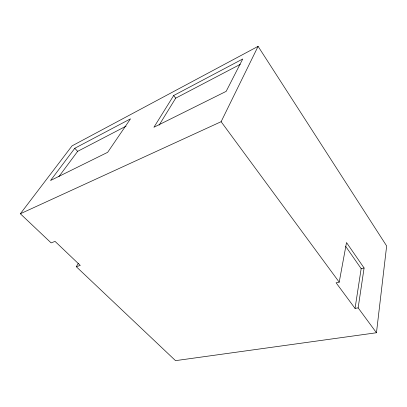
<?xml version="1.0" encoding="UTF-8"?>
<svg xmlns="http://www.w3.org/2000/svg" width="407" height="407" viewBox="0 0 407 407"><rect width="100%" height="100%" fill="white"/><g stroke="black" fill="none" stroke-linecap="round" stroke-linejoin="round"><path stroke-width="0.61" d="M376.46 332.753L386.65 245.965L258.084 46.352L72.029 145.884L20.35 213.767L51.124 242.893L55.057 241.392L80.271 265.415L76.282 266.707L175.524 360.648L376.46 332.753L358.145 307.875L364.092 268.004L346.515 242.562L339.209 282.148L336.08 282.789L355.052 308.404L358.145 307.875M355.052 308.404L361.162 268.635L345.706 246.403M20.35 213.767L221.118 121.698L258.084 46.352M76.282 266.707L78.256 263.461M159.127 125.127L175.702 98.163L240.262 64.362M173.677 95.523L153.922 127.254L226.144 91.371L242.735 58.99L173.677 95.523L175.702 98.163M58.908 176.592L77.64 151.353L126.078 126.145M74.802 148.27L50.56 180.494L107.662 152.32L130.499 118.844L74.802 148.27L77.64 151.353M361.162 268.635L364.092 268.004M221.118 121.698L339.209 282.148"/></g></svg>
